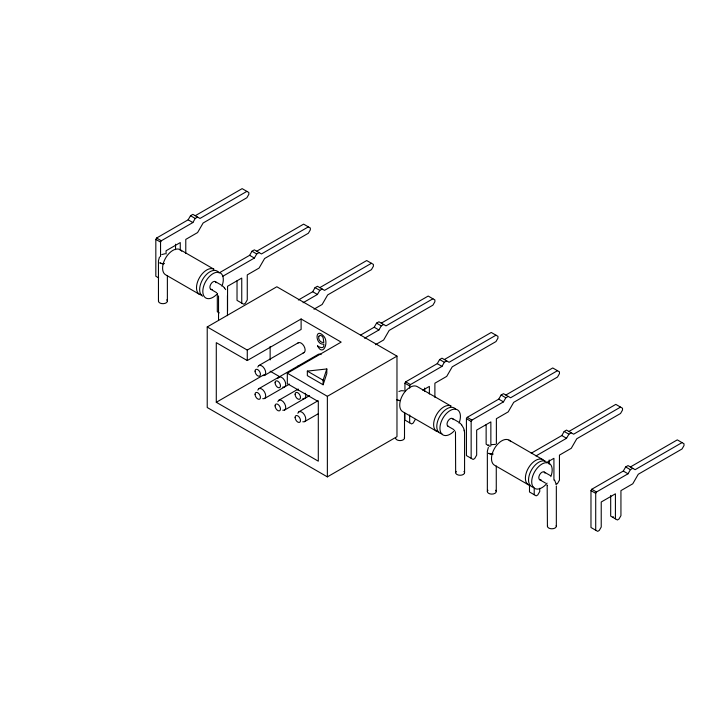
<?xml version="1.0" encoding="UTF-8"?>
<svg xmlns="http://www.w3.org/2000/svg" width="720" height="720" viewBox="0 0 720 720"><rect width="100%" height="100%" fill="white"/><g stroke="black" fill="none" stroke-linecap="round" stroke-linejoin="round"><path stroke-width="1.08" d="M323.109 384.759L323.109 380.205L326.817 368.964L307.341 371.106L307.341 375.651L323.109 384.759L326.817 373.518L326.817 368.964M159.462 256.995L158.454 260.829L158.454 301.104M488.349 447.426L487.35 451.251L487.35 491.535M158.661 277.893L155.826 276.255L155.826 239.391L156.609 238.023L188.145 219.816L190.512 215.721L192.87 214.353L199.971 218.457L246.87 191.376M160.551 256.644L160.551 242.118L161.343 240.75L192.87 222.552L195.237 218.457L197.604 217.089M219.06 272.97L249.633 255.321L252 251.226L254.367 249.858L261.459 253.953L308.367 226.872M222.831 276.255L254.367 258.048L256.725 253.953L259.092 252.585M298.368 300.006L312.696 291.726L315.063 287.631L317.43 286.272L324.522 290.367L371.43 263.286M303.093 302.733L317.43 294.462L319.797 290.367L322.155 288.999M360.81 334.953L374.193 327.231L376.551 323.136L378.918 321.768L386.01 325.863L432.918 298.782M364.581 338.238L378.918 329.958L381.285 325.863L383.652 324.495M404.937 391.032L404.937 383.211L405.72 381.843L437.256 363.645L439.623 359.541L441.981 358.182L449.082 362.277L495.981 335.196M409.662 388.179L409.662 385.938L410.454 384.579L441.981 366.372L444.348 362.277L446.715 360.909M415.179 419.625L413.208 423.036L411.633 423.945L404.937 420.075L404.937 413.379M490.86 445.842L490.86 421.902L476.667 430.092L476.667 455.121L474.696 458.541L473.121 459.45L466.425 455.58L466.425 418.716L467.208 417.348L498.744 399.141L501.111 395.046L503.478 393.678L510.57 397.773L557.478 370.692M471.15 458.307L471.15 421.443L471.942 420.075L503.478 401.868L505.836 397.773L508.203 396.414M531.234 453.204L561.807 435.555L564.174 431.46L566.541 430.092L573.633 434.187L620.541 407.106M535.959 455.94L566.541 438.282L568.908 434.187L571.266 432.819M615.42 518.841L615.42 493.812L601.227 502.002L601.227 527.031L599.256 530.451L597.681 531.36L590.976 527.49L590.976 490.626L591.768 489.258L623.295 471.051L625.662 466.956L628.029 465.588L635.121 469.683L682.029 442.611M595.71 530.217L595.71 493.353L596.493 491.985L628.029 473.787L630.396 469.683L632.763 468.324M195.237 215.721L242.145 188.64L248.841 192.51L248.841 194.328L246.87 197.748L203.121 223.002L197.604 232.56L185.778 239.391L185.778 253.539M256.725 251.226L303.633 224.145L310.338 228.015L310.338 229.833L308.367 233.244L264.609 258.507L259.092 268.065L247.266 274.887L247.266 299.925L245.295 303.336L243.72 304.245L237.024 300.375L237.024 280.791M207.225 326.952L276.831 286.767L396.972 356.13L396.972 436.689L327.366 476.874L207.225 407.511L207.225 326.952L247.275 350.073L301.113 318.987L341.163 342.108L287.316 373.194L287.316 383.661L318.303 401.553L318.303 461.178L216.288 402.282L216.288 342.657L247.275 360.54L301.113 329.454L301.113 318.987M319.797 287.631L366.696 260.55L373.401 264.42L373.401 266.238L371.43 269.658L327.681 294.912L322.155 304.47L313.974 309.204M258.858 365.544L298.269 342.783M216.288 402.282L264.366 374.526M264.537 375.39L303.957 352.629M258.858 388.665L318.294 354.348A5.688 3.285 60 0 1 321.138 354.627M381.285 323.136L428.193 296.055L434.889 299.925L434.889 301.743L432.918 305.154L389.169 330.417L383.652 339.975L375.462 344.7M264.537 398.511L289.539 384.084M278.874 400.221L298.107 389.124M284.562 410.067L309.555 395.64M298.899 411.786L318.132 400.68M287.316 373.194L327.366 396.315L396.972 356.13M304.587 421.632L318.042 413.865M444.348 359.541L491.256 332.46L497.952 336.33L497.952 338.157L495.981 341.568L452.232 366.831L446.715 376.389L434.889 383.211L434.889 397.359M422.748 390.222L429.372 386.397L429.372 394.02M505.836 395.046L552.744 367.965L559.449 371.835L559.449 373.653L557.478 377.064L513.72 402.327L508.203 411.885L496.377 418.716L496.377 443.745M488.097 445.338L488.889 444.879M568.908 431.46L615.807 404.379L622.512 408.24L622.512 410.067L620.541 413.478L576.792 438.741L571.266 448.299L559.449 455.121L559.449 480.159L557.478 483.57L555.894 484.479M546.363 462.681L553.923 458.307L553.923 480.078M630.396 466.956L677.295 439.875L684 443.745L684 445.563L682.029 448.983L638.28 474.237L632.763 483.795L620.937 490.626L620.937 515.655L618.966 519.066L617.391 519.984L610.686 516.114L610.686 495.432M612.657 517.248L613.449 516.798M161.775 254.574L165.024 253.746M398.898 391.482L401.22 390.699L403.74 390.834M491.562 444.654L495.504 444.357M190.512 215.721L195.237 218.457M252 251.226L256.725 253.953M315.063 287.631L319.797 290.367M376.551 323.136L381.285 325.863M439.623 359.541L444.348 362.277M501.111 395.046L505.836 397.773M564.174 431.46L568.908 434.187M625.662 466.956L630.396 469.683M188.145 219.816L192.87 222.552M249.633 255.321L254.367 258.048M312.696 291.726L317.43 294.462M374.193 327.231L378.918 329.958M437.256 363.645L441.981 366.372M498.744 399.141L503.478 401.868M561.807 435.555L566.541 438.282M623.295 471.051L628.029 473.787M180.099 249.687L213.993 269.253A14.49 8.37 -60 0 0 198.621 279.297A14.49 8.37 -60 0 0 201.627 295.011M508.986 440.118L542.88 459.684M156.609 238.023L161.343 240.75M405.72 381.843L410.454 384.579M467.208 417.348L471.942 420.075M591.768 489.258L596.493 491.985M155.826 239.391L160.551 242.118M404.937 383.211L409.662 385.938M466.425 418.716L471.15 421.443M590.976 490.626L595.71 493.353M215.289 281.583L221.418 285.129M452.412 418.491L458.55 422.037M544.176 472.014L550.314 475.56M489.996 446.427L486.135 444.204L486.135 424.611M210.825 289.314L216.666 292.689M447.957 426.213L453.798 429.588M539.712 479.736L545.562 483.111M199.503 294.363L165.6 274.788A14.49 8.37 -60 0 1 166.608 256.446A14.49 8.37 -60 0 1 181.728 251.199M436.626 431.262L402.732 411.696A14.49 8.37 -60 0 1 402.732 394.956A14.49 8.37 -60 0 1 417.222 386.586L451.125 406.161A14.49 8.37 -60 0 0 435.744 416.205A14.49 8.37 -60 0 0 438.75 431.919M528.39 484.785L494.496 465.219A14.49 8.37 -60 0 1 495.504 446.877A14.49 8.37 -60 0 1 510.615 441.621M219.285 312.894L217.314 311.76L217.314 293.877M307.341 371.106L323.109 380.205M270.135 371.196L279.846 376.803M461.502 424.674L463.698 428.355L464.571 432.468L464.571 472.689M224.37 287.766L225.693 289.62M460.008 423.099L461.673 424.854M222.876 286.191L224.541 287.946M554.58 480.051L556.011 483.741M547.344 485.613L547.173 485.046L547.416 526.212M464.247 430.218L464.382 430.677M455.481 431.757L455.652 472.689M556.335 485.991L556.335 526.212M549.198 459.936L549.198 464.283M539.739 488.268L539.739 491.535L537.768 494.946L536.193 495.855L529.488 491.985L529.488 485.289M534.222 488.016L534.222 494.721M496.269 466.011L496.269 491.535M424.638 388.017L424.638 391.284M409.662 414.99L409.662 422.811M404.505 412.488L404.505 438.012M327.366 396.315L327.366 476.874M270.135 346.446L270.135 359.946M247.275 350.073L247.275 360.54M241.749 303.111L241.749 278.073L227.556 286.272L227.556 311.301M227.448 295.569L227.448 315.675M218.529 295.902L218.529 320.274M180.261 250.191L180.261 242.577L166.068 250.767L166.068 254.034M175.527 244.197L175.527 249.642M167.373 275.58L167.373 301.104M530.514 485.442A14.49 8.37 -60 0 1 528.39 468.054A14.49 8.37 -60 0 1 544.509 461.196M533.664 487.26A14.49 8.37 -60 0 1 530.658 471.546A14.49 8.37 -60 0 1 546.039 461.502M547.065 483.165A14.49 8.37 -60 0 1 531.855 483.759A14.49 8.37 -60 0 1 543.726 463.194A14.49 8.37 -60 0 1 550.818 476.667M541.125 479.862A4.455 2.574 -60 0 1 539.712 474.588A4.455 2.574 -60 0 1 544.986 473.175M556.182 525.546A4.455 2.574 0 0 1 551.88 528.786A4.455 2.574 0 0 1 547.569 525.546M495.666 490.248A4.455 2.574 0 0 1 491.805 494.109A4.455 2.574 0 0 1 487.944 490.248M492.957 454.113A4.464 2.745 3.3 0 1 488.655 453.249A4.455 2.574 0 0 0 492.957 453.915M441.909 433.737A14.49 8.37 -60 0 1 439.785 416.349A14.49 8.37 -60 0 1 455.904 409.491M454.716 430.344A14.49 8.37 -60 0 1 440.019 429.768A14.49 8.37 -60 0 1 452.178 409.59A14.49 8.37 -60 0 1 459.054 423.144M448.605 426.42A4.455 2.574 -60 0 1 448.263 420.57A4.455 2.574 -60 0 1 453.231 419.652M463.977 471.402A4.455 2.574 0 0 1 460.116 475.263A4.455 2.574 0 0 1 456.255 471.402M404.352 437.346A4.455 2.574 0 0 1 400.626 440.559A4.455 2.574 0 0 1 395.586 438.012M400.05 400.644A4.464 2.745 3.3 0 1 396.9 399.726A4.455 2.574 0 0 0 400.05 400.473M202.653 296.181A14.49 8.37 -60 0 1 203.661 277.839A14.49 8.37 -60 0 1 218.781 272.583M217.593 293.445A14.49 8.37 -60 0 1 202.896 292.86A14.49 8.37 -60 0 1 215.055 272.691A14.49 8.37 -60 0 1 221.931 286.245M212.238 289.44A4.455 2.574 -60 0 1 210.825 284.157A4.455 2.574 -60 0 1 216.099 282.744M166.779 299.817A4.455 2.574 0 0 1 163.503 303.66A4.455 2.574 0 0 1 158.607 300.438M164.07 263.691A4.464 2.745 3.3 0 1 159.768 262.818A4.455 2.574 0 0 0 164.07 263.484M297.63 366.498A5.688 3.285 60 0 1 299.106 365.652M257.814 390.141A5.688 3.285 60 0 1 264.537 391.95A5.688 3.285 60 0 1 262.737 398.673M297.63 343.377A5.688 3.285 60 0 1 303.957 346.068A5.688 3.285 60 0 1 303.12 352.89M257.814 367.02A5.688 3.285 60 0 1 264.537 368.82A5.688 3.285 60 0 1 262.737 375.552M297.864 413.262A5.688 3.285 60 0 1 304.587 415.062A5.688 3.285 60 0 1 302.787 421.794M305.226 393.273A5.688 3.285 60 0 1 302.787 398.673M297.864 390.141A5.688 3.285 60 0 1 298.26 389.259M277.839 401.706A5.688 3.285 60 0 1 284.562 403.506A5.688 3.285 60 0 1 282.762 410.229M277.839 378.585A5.688 3.285 60 0 1 284.562 380.385A5.688 3.285 60 0 1 282.762 387.108M317.547 345.897C323.091 356.985 329.103 342.54 323.964 336.456C314.856 325.953 314.721 345.204 323.856 344.115C324.702 349.875 319.176 347.157 317.547 345.897M318.816 336.348C317.889 339.417 320.589 342.936 323.82 342.477L323.163 337.878A2.691 1.557 60 0 0 321.831 336.024L320.085 335.232L318.816 336.348M255.06 371.187A3.807 2.196 60 0 0 259.101 376.209A3.807 2.196 60 0 0 259.101 370.827A3.807 2.196 60 0 0 255.06 371.187M255.06 394.308A3.807 2.196 60 0 0 259.101 399.33A3.807 2.196 60 0 0 259.101 393.948A3.807 2.196 60 0 0 255.06 394.308M295.11 394.308A3.807 2.196 60 0 0 299.151 399.33A3.807 2.196 60 0 0 299.151 393.948A3.807 2.196 60 0 0 295.11 394.308M295.11 417.429A3.807 2.196 60 0 0 299.151 422.451A3.807 2.196 60 0 0 299.151 417.069A3.807 2.196 60 0 0 295.11 417.429M275.085 382.743A3.807 2.196 60 0 0 279.126 387.774A3.807 2.196 60 0 0 279.126 382.383A3.807 2.196 60 0 0 275.085 382.743M275.085 405.864A3.807 2.196 60 0 0 279.126 410.895A3.807 2.196 60 0 0 279.126 405.504A3.807 2.196 60 0 0 275.085 405.864"/></g></svg>
